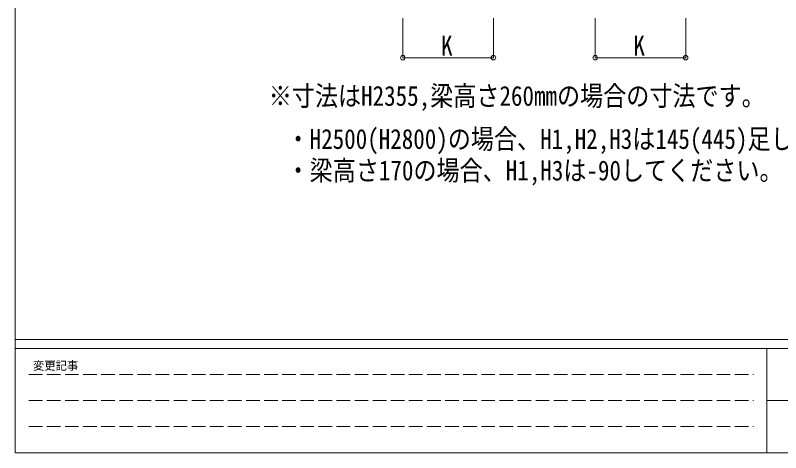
# Model space of a CAD drawing. Units: millimetres, scale not verified. Extents: x -11181 to 11305, y -7804 to 7716.
# Drawn here: x -11181 to -4415, y -7804 to -3938 of the extents above; entities that cross this region are included whole.
import ezdxf
from ezdxf.enums import TextEntityAlignment as Align

# ---------------------------------------------------------------- set-up
doc = ezdxf.new("R2010")
doc.units = ezdxf.units.MM
doc.header["$LTSCALE"] = 40
doc.header["$PDMODE"] = 32
doc.header["$PDSIZE"] = 40
doc.linetypes.add('DASHED3', pattern=[4, 3, -1])
doc.layers.add('0-0_0', color=4, linetype='Continuous', lineweight=9)
doc.layers.add('F-0', color=7, linetype='Continuous', lineweight=9)
doc.styles.add('ＭＳ ゴシック', font='')
doc.styles.get('ＭＳ ゴシック').set_extended_font_data('MS Gothic')

msp = doc.modelspace()

# ---------------------------------------------------------------- linework, layer by layer
at = {"layer": '0-0_0', "color": 6}
for p, q in [((-7754.44, -4312.98), (-7754.44, -3963.98)), ((-6054.44, -4312.98), (-6054.44, -3963.98))]:
    msp.add_line(p, q, dxfattribs=at)
for points in [[(-7754.44, -4312.98), (-6954.44, -4312.98), (-6954.44, -3963.98)], [(-6054.44, -4312.98), (-5254.44, -4312.98), (-5254.44, -3963.98)]]:
    msp.add_lwpolyline(points, dxfattribs=at)
for p in [(-7754.44, -4312.98), (-6954.44, -4312.98), (-6054.44, -4312.98), (-5254.44, -4312.98)]:
    msp.add_point(p, dxfattribs=at)
at = {"layer": 'F-0', "color": 5}
for p, q in [((-11180.61, 7716.46), (-11180.61, -7803.54)), ((-11180.61, -6803.54), (10739.39, -6803.54)), ((-11180.61, -6883.54), (7183.72, -6883.54)), ((-4536.28, -6883.54), (-4536.28, -7803.54)), ((-4536.28, -7343.54), (3663.72, -7343.54)), ((-11180.61, -7803.54), (10739.39, -7803.54))]:
    msp.add_line(p, q, dxfattribs=at)
at = {"layer": 'F-0', "color": 4, "linetype": 'DASHED3'}
for p, q in [((-11060.61, -7113.54), (-4656.28, -7113.54)), ((-11060.61, -7343.54), (-4656.28, -7343.54)), ((-11060.61, -7573.54), (-4656.28, -7573.54))]:
    msp.add_line(p, q, dxfattribs=at)

# ---------------------------------------------------------------- texts
at = {"layer": '0-0_0', "color": 7, "style": 'ＭＳ ゴシック', "width": 0.85}
for s, p in [('K', (-7416.94, -4346.56)), ('K', (-5716.94, -4346.56)), ('※寸法はH2355,梁高さ260mmの場合の寸法です。', (-8940.12, -4791.18)), ('・H2500(H2800)の場合、H1,H2,H3は145(445)足した寸法にしてください。', (-8782.76, -5171.93)), ('・梁高さ170の場合、H1,H3は-90してください。', (-8782.76, -5450.12))]:
    msp.add_text(s, height=176, dxfattribs=at).set_placement(p, align=Align.BOTTOM_LEFT)
at = {"layer": 'F-0', "style": 'ＭＳ ゴシック'}
msp.add_text('変更記事', height=73.31, dxfattribs=at).set_placement((-11024.31, -7093.54), align=Align.BOTTOM_LEFT)

doc.saveas('drawing.dxf')
